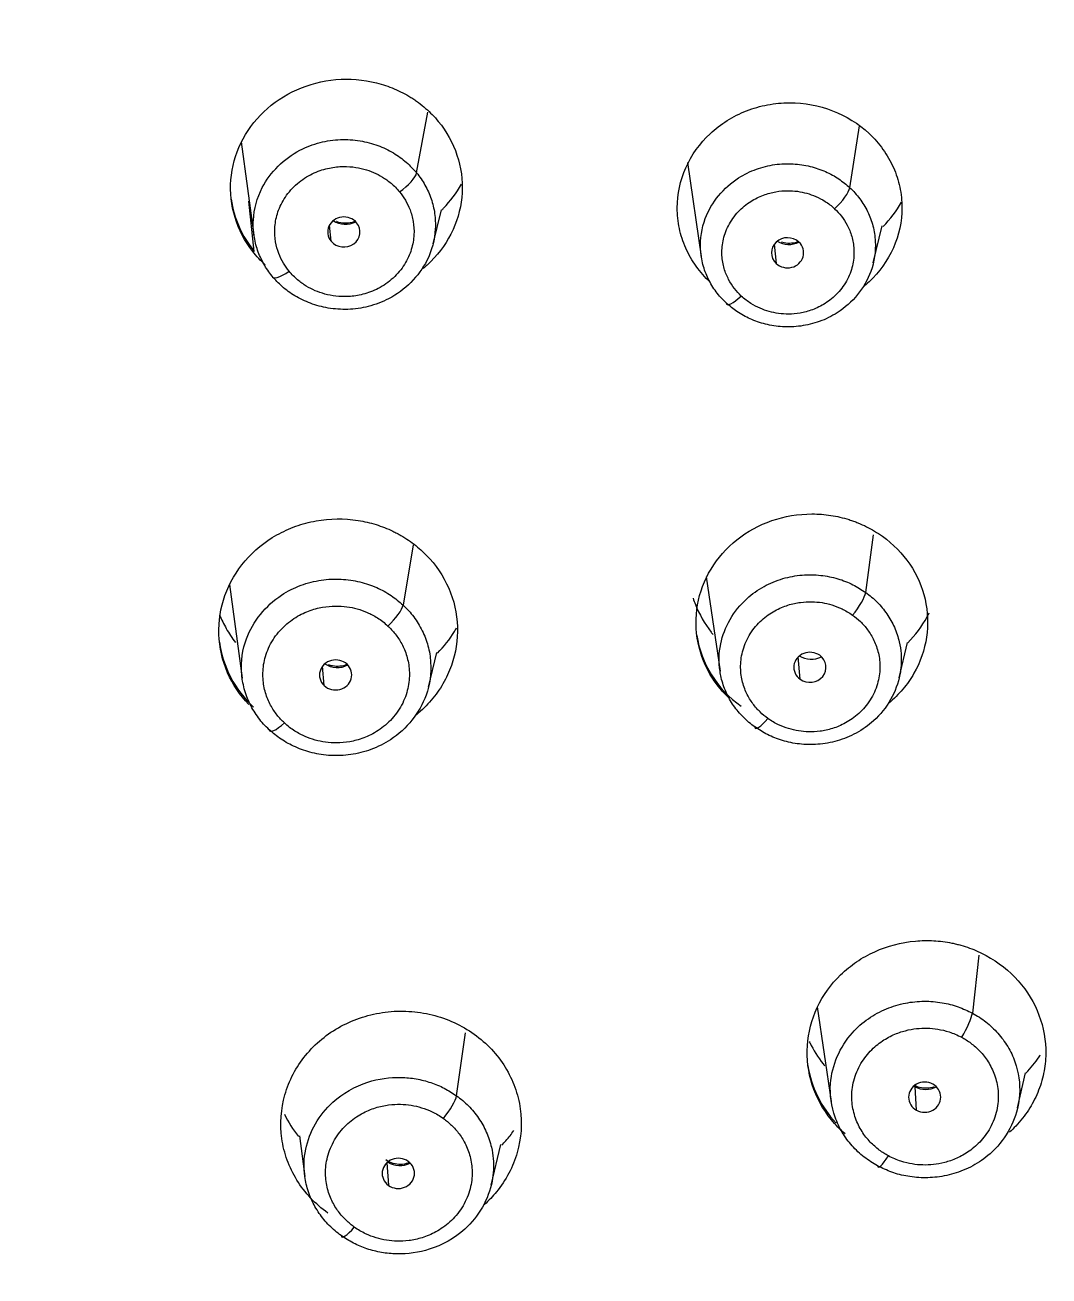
# Model space of a CAD drawing. Extents: x 1777 to 3131, y 3495 to 4487.
# Drawn here: x 2207.5 to 2221.8, y 4072.33 to 4089.8 of the extents above; entities that cross this region are included whole.
import ezdxf

# ---------------------------------------------------------------- set-up
doc = ezdxf.new("R2010")
doc.units = 0
doc.header["$LTSCALE"] = 30
doc.header["$MEASUREMENT"] = 0
doc.layers.add('\\M+5B3DF\\M+5B4E7\\M+5CFDF', color=3, linetype='CONTINUOUS', lineweight=9)

msp = doc.modelspace()

# ---------------------------------------------------------------- linework, layer by layer
at = {"layer": '\\M+5B3DF\\M+5B4E7\\M+5CFDF', "color": 0, "lineweight": -3}
for p, q in [((2212.971, 4087.736), (2213.127, 4088.585)), ((2219.02, 4087.529), (2219.155, 4088.395)), ((2210.523, 4088.17), (2210.7, 4086.868)), ((2216.753, 4087.879), (2216.947, 4086.57)), ((2210.704, 4086.637), (2210.629, 4087.341)), ((2213.201, 4086.746), (2213.318, 4087.219)), ((2211.776, 4086.783), (2211.753, 4087.004)), ((2219.349, 4086.478), (2219.472, 4086.998)), ((2217.964, 4086.738), (2217.992, 4086.471)), ((2219.242, 4081.877), (2219.352, 4082.683)), ((2212.921, 4082.542), (2212.782, 4081.7)), ((2210.359, 4081.988), (2210.535, 4080.678)), ((2217.014, 4082.094), (2217.208, 4080.777)), ((2219.711, 4080.685), (2219.825, 4081.177)), ((2213.136, 4080.553), (2213.255, 4081.038)), ((2218.326, 4080.664), (2218.299, 4080.976)), ((2211.681, 4080.575), (2211.657, 4080.846)), ((2220.823, 4076.812), (2220.732, 4076.001)), ((2218.564, 4076.09), (2218.761, 4074.766)), ((2213.528, 4074.848), (2213.654, 4075.727)), ((2221.364, 4074.679), (2221.474, 4075.166)), ((2219.953, 4074.645), (2219.932, 4074.973)), ((2211.334, 4074.285), (2211.41, 4073.719)), ((2214.013, 4073.6), (2214.149, 4074.165)), ((2212.556, 4073.912), (2212.579, 4073.596))]:
    msp.add_line(p, q, dxfattribs=at)
for centre, major_axis, ratio, start_param, end_param in [((2212.734, 4087.576), (0.232, 0.19), 0.282928, 4.484064, 5.959866), ((2211.989, 4087.544), (1.617, -0.087), 0.928486, 3.317289, 3.846217), ((2218.809, 4087.342), (0.205, 0.219), 0.25217, 4.448754, 5.927744), ((2211.955, 4086.911), (0.225, 0.001), 0.934171, 0.652235, 3.793828), ((2211.955, 4086.911), (0.225, 0.001), 0.934171, 3.793828, 6.93542), ((2211.975, 4087.294), (-0.297, 0.016), 0.928486, 1.012746, 2.136306), ((2218.151, 4086.62), (0.225, 0), 0.934248, 0.783609, 3.925201), ((2218.151, 4086.62), (0.225, 0), 0.934248, 3.925201, 7.066794), ((2218.168, 4087.014), (-0.299, 0.013), 0.928477, 1.038724, 2.108683), ((2211.19, 4086.47), (-0.232, -0.19), 0.282928, 6.099493, 7.625657), ((2217.505, 4086.123), (-0.205, -0.219), 0.25217, 6.06737, 7.590346), ((2219.06, 4081.666), (0.175, 0.244), 0.217098, 4.418329, 5.894131), ((2212.571, 4081.514), (0.205, 0.219), 0.25217, 4.448754, 5.921391), ((2218.489, 4081.471), (1.618, -0.066), 0.926829, 3.315062, 4.095891), ((2211.874, 4081.359), (1.667, -0.089), 0.926726, 3.314919, 3.97665), ((2218.463, 4080.831), (0.225, 0.001), 0.934325, 0.914029, 4.055622), ((2211.84, 4080.724), (0.225, 0.001), 0.934247, 0.782425, 3.924018), ((2218.478, 4081.219), (-0.297, 0.012), 0.926829, 1.024199, 2.123169), ((2218.463, 4080.831), (0.225, 0.001), 0.934325, 4.055622, 7.197214), ((2211.84, 4080.724), (0.225, 0.001), 0.934247, 3.924018, 7.065611), ((2211.86, 4081.102), (-0.296, 0.016), 0.926726, 1.00171, 2.147411), ((2211.124, 4080.162), (-0.205, -0.219), 0.25217, 6.061018, 7.590346), ((2217.876, 4080.224), (-0.175, -0.244), 0.217098, 6.033757, 7.559921), ((2220.583, 4075.77), (0.142, 0.264), 0.178311, 4.393118, 5.865756), ((2220.09, 4075.469), (1.668, -0.062), 0.92512, 3.312795, 3.889125), ((2220.066, 4074.827), (0.225, 0.001), 0.934436, 1.044615, 4.186208), ((2220.08, 4075.209), (-0.296, 0.011), 0.92512, 1.011911, 1.081911), ((2219.782, 4074.726), (-0.142, -0.264), 0.178311, 2.863789, 3.14082), ((2220.08, 4075.209), (-0.296, 0.011), 0.92512, 1.081911, 2.134933), ((2220.066, 4074.827), (0.225, 0.001), 0.934436, 4.186208, 7.327801), ((2213.346, 4074.637), (-0.175, -0.244), 0.217098, 1.276736, 2.745843), ((2212.716, 4073.763), (0.226, 0.001), 0.93437, 0.912659, 4.054252), ((2212.735, 4074.146), (-0.296, 0.015), 0.924757, 1.014326, 2.13455), ((2212.716, 4073.763), (0.226, 0.001), 0.93437, 4.054252, 7.195845), ((2219.559, 4074.114), (-0.142, -0.264), 0.178311, 6.005382, 7.534711), ((2212.1, 4073.12), (0.175, 0.244), 0.217098, 2.885469, 4.418329)]:
    msp.add_ellipse(centre, major_axis=major_axis, ratio=ratio, start_param=start_param, end_param=end_param, dxfattribs=at)
for points, knots in [([(2224.769, 4003.327), (2224.719, 4007.271), (2224.647, 4011.214), (2224.499, 4017.123), (2224.444, 4019.092), (2224.321, 4023.027), (2224.256, 4024.993), (2224.065, 4028.918), (2223.932, 4030.879), (2223.425, 4034.765), (2223.055, 4036.692), (2222.249, 4039.51), (2221.939, 4040.436), (2221.231, 4042.251), (2220.831, 4043.138), (2219.911, 4044.846), (2219.389, 4045.665), (2218.243, 4047.226), (2217.619, 4047.97), (2216.299, 4049.381), (2215.6, 4050.047), (2214.134, 4051.298), (2213.366, 4051.884), (2211.774, 4052.98), (2210.949, 4053.489), (2209.256, 4054.442), (2208.389, 4054.887), (2205.766, 4056.176), (2203.982, 4056.976), (2201.366, 4058.269), (2200.504, 4058.716), (2198.808, 4059.653), (2197.972, 4060.144), (2196.346, 4061.184), (2195.555, 4061.733), (2194.042, 4062.905), (2193.32, 4063.53), (2191.272, 4065.511), (2190.061, 4066.969), (2188.49, 4069.298), (2188.006, 4070.099), (2187.099, 4071.729), (2186.677, 4072.56), (2185.498, 4075.087), (2184.825, 4076.818), (2183.66, 4080.332), (2183.172, 4082.116), (2182.351, 4085.717), (2182.018, 4087.532), (2181.476, 4091.18), (2181.264, 4093.013), (2180.928, 4096.684), (2180.805, 4098.523), (2180.54, 4104.046), (2180.497, 4107.734), (2180.652, 4113.26), (2180.736, 4115.102), (2180.976, 4118.78), (2181.133, 4120.617), (2181.54, 4124.282), (2181.789, 4126.11), (2182.414, 4129.745), (2182.793, 4131.553), (2183.732, 4135.125), (2184.29, 4136.891), (2185.643, 4140.341), (2186.432, 4142.028), (2188.284, 4145.262), (2189.345, 4146.812), (2191.743, 4149.712), (2193.077, 4151.066), (2195.256, 4152.91), (2196.013, 4153.493), (2197.583, 4154.588), (2198.397, 4155.1), (2200.91, 4156.527), (2202.679, 4157.335), (2204.496, 4158.034)], [0, 0, 0, 0, 0.0625, 0.0625, 0.09375, 0.09375, 0.125, 0.125, 0.15625, 0.15625, 0.1875, 0.1875, 0.203125, 0.203125, 0.21875, 0.21875, 0.234375, 0.234375, 0.25, 0.25, 0.265625, 0.265625, 0.28125, 0.28125, 0.296875, 0.296875, 0.3125, 0.3125, 0.34375, 0.34375, 0.359375, 0.359375, 0.375, 0.375, 0.390625, 0.390625, 0.40625, 0.40625, 0.4375, 0.4375, 0.453125, 0.453125, 0.46875, 0.46875, 0.5, 0.5, 0.53125, 0.53125, 0.5625, 0.5625, 0.59375, 0.59375, 0.625, 0.625, 0.6875, 0.6875, 0.71875, 0.71875, 0.75, 0.75, 0.78125, 0.78125, 0.8125, 0.8125, 0.84375, 0.84375, 0.875, 0.875, 0.90625, 0.90625, 0.9375, 0.9375, 0.953125, 0.953125, 0.96875, 0.96875, 1, 1, 1, 1]), ([(2204.955, 4156.425), (2204.79, 4156.36), (2204.446, 4156.225), (2203.912, 4156.007), (2203.339, 4155.764), (2202.57, 4155.424), (2201.698, 4155.011), (2200.43, 4154.358), (2198.96, 4153.51), (2196.968, 4152.174), (2194.932, 4150.519), (2192.999, 4148.6), (2190.974, 4146.226), (2189.056, 4143.42), (2187.439, 4140.273), (2186.505, 4137.999), (2185.91, 4136.343), (2185.393, 4134.775), (2184.823, 4132.76), (2184.287, 4130.495), (2183.847, 4128.263), (2183.235, 4124.545), (2182.703, 4119.758), (2182.333, 4114.003), (2182.173, 4108.105), (2182.255, 4102.707), (2182.512, 4097.765), (2182.825, 4093.949), (2183.279, 4090.119), (2183.901, 4086.309), (2184.652, 4082.938), (2185.448, 4080.081), (2186.211, 4077.79), (2187.013, 4075.713), (2188.043, 4073.364), (2189.422, 4070.721), (2191.225, 4068.028), (2193.116, 4065.826), (2194.878, 4064.176), (2196.449, 4062.949), (2197.628, 4062.142), (2198.71, 4061.454), (2200.052, 4060.654), (2202.173, 4059.509), (2205.109, 4058.092), (2208.063, 4056.732), (2210.633, 4055.411), (2212.249, 4054.473), (2213.431, 4053.706), (2214.261, 4053.126), (2215.043, 4052.539), (2215.909, 4051.846), (2216.998, 4050.903), (2218.03, 4049.974), (2218.876, 4049.178), (2219.557, 4048.512), (2220.632, 4047.377), (2222.063, 4045.433), (2223.239, 4043.129), (2223.978, 4041.193), (2224.454, 4039.732), (2224.779, 4038.576), (2225.09, 4037.321), (2225.317, 4036.293), (2225.498, 4035.366), (2225.584, 4034.876), (2225.615, 4034.696)], [0, 0, 0, 0, 0.003459, 0.007214, 0.011266, 0.015614, 0.023656, 0.030154, 0.043592, 0.057032, 0.077492, 0.095619, 0.111413, 0.140155, 0.164137, 0.183352, 0.190386, 0.20018, 0.217211, 0.233353, 0.24805, 0.264051, 0.310977, 0.347323, 0.383099, 0.432782, 0.458757, 0.485271, 0.511786, 0.538305, 0.564826, 0.582853, 0.599256, 0.614348, 0.6284, 0.651649, 0.674923, 0.693736, 0.709704, 0.72282, 0.733082, 0.737787, 0.748001, 0.763716, 0.784923, 0.811591, 0.827175, 0.841454, 0.848243, 0.854858, 0.861359, 0.867478, 0.876665, 0.889695, 0.894614, 0.899294, 0.908268, 0.925038, 0.946214, 0.958393, 0.965287, 0.976041, 0.981687, 0.990362, 0.996466, 1, 1, 1, 1]), ([(2225.902, 4034.76), (2225.624, 4036.354), (2225.273, 4037.934), (2224.591, 4040.262), (2224.338, 4041.03), (2223.767, 4042.543), (2223.448, 4043.288), (2222.727, 4044.736), (2222.326, 4045.439), (2221.433, 4046.786), (2220.94, 4047.428), (2219.866, 4048.636), (2219.291, 4049.203), (2218.118, 4050.303), (2217.522, 4050.838), (2216.324, 4051.891), (2215.717, 4052.408), (2214.451, 4053.38), (2213.796, 4053.839), (2211.783, 4055.14), (2210.377, 4055.907), (2207.51, 4057.335), (2206.052, 4057.999), (2203.162, 4059.37), (2201.731, 4060.08), (2199.65, 4061.246), (2198.966, 4061.651), (2197.63, 4062.501), (2196.977, 4062.947), (2195.718, 4063.893), (2195.112, 4064.392), (2193.955, 4065.444), (2193.405, 4065.996), (2191.842, 4067.724), (2190.92, 4068.967), (2189.284, 4071.568), (2188.572, 4072.925), (2187.302, 4075.699), (2186.742, 4077.117), (2185.753, 4079.99), (2185.325, 4081.447), (2184.215, 4085.854), (2183.706, 4088.842), (2182.969, 4094.846), (2182.74, 4097.863), (2182.47, 4103.903), (2182.428, 4106.927), (2182.53, 4112.972), (2182.673, 4115.993), (2183.046, 4120.514), (2183.197, 4122.019), (2183.565, 4125.022), (2183.781, 4126.52), (2184.57, 4130.993), (2185.284, 4133.949), (2186.813, 4138.246), (2187.398, 4139.655), (2188.748, 4142.394), (2189.518, 4143.723), (2191.259, 4146.258), (2192.227, 4147.467), (2194.349, 4149.731), (2195.503, 4150.788), (2197.985, 4152.702), (2199.314, 4153.557), (2202.098, 4155.064), (2203.553, 4155.716), (2205.042, 4156.29)], [0, 0, 0, 0, 0.03125, 0.03125, 0.046875, 0.046875, 0.0625, 0.0625, 0.078125, 0.078125, 0.09375, 0.09375, 0.109375, 0.109375, 0.125, 0.125, 0.140625, 0.140625, 0.15625, 0.15625, 0.1875, 0.1875, 0.21875, 0.21875, 0.25, 0.25, 0.265625, 0.265625, 0.28125, 0.28125, 0.296875, 0.296875, 0.3125, 0.3125, 0.34375, 0.34375, 0.375, 0.375, 0.40625, 0.40625, 0.4375, 0.4375, 0.5, 0.5, 0.5625, 0.5625, 0.625, 0.625, 0.6875, 0.6875, 0.71875, 0.71875, 0.75, 0.75, 0.8125, 0.8125, 0.84375, 0.84375, 0.875, 0.875, 0.90625, 0.90625, 0.9375, 0.9375, 0.96875, 0.96875, 1, 1, 1, 1]), ([(2226.12, 4034.761), (2226.084, 4034.971), (2226.011, 4035.392), (2225.888, 4036.024), (2225.755, 4036.654), (2225.613, 4037.276), (2225.467, 4037.882), (2225.317, 4038.469), (2225.164, 4039.04), (2225.007, 4039.595), (2224.846, 4040.131), (2224.682, 4040.638), (2224.523, 4041.105), (2224.37, 4041.527), (2224.227, 4041.908), (2224.092, 4042.255), (2223.964, 4042.574), (2223.84, 4042.87), (2223.718, 4043.152), (2223.596, 4043.424), (2223.471, 4043.692), (2223.342, 4043.958), (2223.21, 4044.222), (2223.075, 4044.483), (2222.938, 4044.741), (2222.797, 4044.999), (2222.652, 4045.255), (2222.505, 4045.51), (2222.353, 4045.763), (2222.197, 4046.013), (2222.036, 4046.259), (2221.866, 4046.504), (2221.683, 4046.756), (2221.483, 4047.021), (2221.263, 4047.305), (2221.018, 4047.61), (2220.747, 4047.936), (2220.448, 4048.281), (2220.125, 4048.636), (2219.785, 4048.989), (2219.438, 4049.333), (2219.091, 4049.664), (2218.743, 4049.989), (2218.392, 4050.31), (2218.038, 4050.631), (2217.684, 4050.952), (2217.331, 4051.269), (2216.984, 4051.576), (2216.647, 4051.871), (2216.32, 4052.149), (2216.004, 4052.412), (2215.694, 4052.663), (2215.388, 4052.904), (2215.081, 4053.139), (2214.77, 4053.371), (2214.456, 4053.599), (2214.138, 4053.823), (2213.819, 4054.043), (2213.498, 4054.26), (2213.17, 4054.475), (2212.826, 4054.694), (2212.456, 4054.923), (2212, 4055.196), (2211.434, 4055.521), (2210.737, 4055.905), (2209.946, 4056.322), (2209.08, 4056.764), (2208.166, 4057.216), (2207.228, 4057.666), (2206.282, 4058.111), (2205.335, 4058.553), (2204.406, 4058.992), (2203.521, 4059.418), (2202.696, 4059.826), (2201.919, 4060.223), (2201.16, 4060.626), (2200.396, 4061.044), (2199.627, 4061.485), (2198.85, 4061.957), (2198.057, 4062.462), (2197.248, 4063.001), (2196.437, 4063.587), (2195.637, 4064.218), (2194.848, 4064.888), (2194.083, 4065.602), (2193.342, 4066.361), (2192.612, 4067.17), (2191.884, 4068.054), (2191.162, 4069.028), (2190.452, 4070.077), (2189.78, 4071.173), (2189.156, 4072.298), (2188.564, 4073.447), (2188.01, 4074.633), (2187.479, 4075.861), (2186.968, 4077.143), (2186.479, 4078.483), (2185.945, 4080.101), (2185.38, 4082.06), (2184.819, 4084.3), (2184.353, 4086.548), (2183.976, 4088.716), (2183.665, 4090.823), (2183.419, 4092.871), (2183.219, 4094.84), (2183.055, 4096.747), (2182.928, 4098.619), (2182.826, 4100.46), (2182.75, 4102.264), (2182.701, 4104.026), (2182.671, 4105.757), (2182.662, 4107.469), (2182.671, 4109.176), (2182.701, 4110.891), (2182.749, 4112.613), (2182.822, 4114.33), (2182.913, 4116.04), (2183.024, 4117.747), (2183.161, 4119.452), (2183.317, 4121.141), (2183.495, 4122.791), (2183.693, 4124.391), (2183.91, 4125.947), (2184.151, 4127.466), (2184.419, 4128.95), (2184.714, 4130.401), (2185.034, 4131.818), (2185.384, 4133.198), (2185.768, 4134.546), (2186.18, 4135.86), (2186.612, 4137.104), (2187.046, 4138.233), (2187.458, 4139.228), (2187.849, 4140.112), (2188.235, 4140.926), (2188.632, 4141.7), (2189.009, 4142.39), (2189.257, 4142.822), (2189.364, 4143.005)], [0, 0, 0, 0, 0.004804, 0.00966, 0.014532, 0.019352, 0.024059, 0.028616, 0.033051, 0.037408, 0.041668, 0.04572, 0.049451, 0.05282, 0.055876, 0.058668, 0.061242, 0.063653, 0.065951, 0.068191, 0.070418, 0.072655, 0.074886, 0.077104, 0.079315, 0.081534, 0.083764, 0.086001, 0.088238, 0.090469, 0.092688, 0.094924, 0.097253, 0.09976, 0.102474, 0.105425, 0.108639, 0.112117, 0.115805, 0.119565, 0.123269, 0.12689, 0.13048, 0.134082, 0.13771, 0.141361, 0.144991, 0.148543, 0.151968, 0.155247, 0.158387, 0.161414, 0.164374, 0.167323, 0.170285, 0.173258, 0.176231, 0.179196, 0.182142, 0.185108, 0.188188, 0.191476, 0.195076, 0.200338, 0.206401, 0.213238, 0.220738, 0.228569, 0.236476, 0.244413, 0.252353, 0.260221, 0.267776, 0.274683, 0.281151, 0.287634, 0.294268, 0.300984, 0.307874, 0.315035, 0.322485, 0.330135, 0.337978, 0.345947, 0.354008, 0.362192, 0.370589, 0.379393, 0.388946, 0.399039, 0.409195, 0.419279, 0.429501, 0.439837, 0.45039, 0.46135, 0.472727, 0.484442, 0.502084, 0.521523, 0.539787, 0.55716, 0.57437, 0.590961, 0.606728, 0.621973, 0.636971, 0.651859, 0.666323, 0.680413, 0.694289, 0.707968, 0.721607, 0.735367, 0.749234, 0.763046, 0.776738, 0.790421, 0.804175, 0.817894, 0.831199, 0.844064, 0.856622, 0.868929, 0.880987, 0.892822, 0.904437, 0.915801, 0.926905, 0.93798, 0.948706, 0.95835, 0.966814, 0.974342, 0.98135, 0.98822, 0.994976, 1, 1, 1, 1]), ([(2226.26, 4034.75), (2226.223, 4034.965), (2226.15, 4035.391), (2226.028, 4036.023), (2225.899, 4036.645), (2225.761, 4037.255), (2225.618, 4037.856), (2225.469, 4038.445), (2225.316, 4039.024), (2225.157, 4039.593), (2224.99, 4040.15), (2224.816, 4040.695), (2224.633, 4041.228), (2224.442, 4041.749), (2224.247, 4042.259), (2224.046, 4042.756), (2223.837, 4043.24), (2223.621, 4043.711), (2223.397, 4044.169), (2223.166, 4044.613), (2222.935, 4045.036), (2222.657, 4045.525), (2222.339, 4046.046), (2221.961, 4046.599), (2221.599, 4047.078), (2221.188, 4047.595), (2220.768, 4048.094), (2220.315, 4048.596), (2219.796, 4049.132), (2219.157, 4049.743), (2218.4, 4050.43), (2217.642, 4051.11), (2217.04, 4051.643), (2216.409, 4052.184), (2215.561, 4052.881), (2214.105, 4053.961), (2212.556, 4054.958), (2211.137, 4055.758), (2210.104, 4056.308), (2209.069, 4056.836), (2208.034, 4057.345), (2207, 4057.839), (2205.972, 4058.321), (2204.953, 4058.8), (2203.947, 4059.282), (2202.955, 4059.77), (2201.981, 4060.268), (2201.026, 4060.778), (2200.091, 4061.302), (2199.181, 4061.846), (2198.295, 4062.408), (2197.431, 4062.983), (2196.599, 4063.582), (2195.805, 4064.21), (2195.043, 4064.857), (2194.319, 4065.528), (2193.636, 4066.221), (2192.986, 4066.931), (2192.371, 4067.654), (2191.795, 4068.393), (2191.254, 4069.143), (2190.742, 4069.9), (2190.261, 4070.663), (2189.81, 4071.432), (2189.386, 4072.202), (2188.983, 4072.973), (2188.604, 4073.743), (2188.248, 4074.513), (2187.911, 4075.28), (2187.591, 4076.043), (2187.288, 4076.803), (2187.002, 4077.558), (2186.733, 4078.309), (2186.479, 4079.054), (2186.073, 4080.316), (2185.564, 4082.097), (2184.995, 4084.399), (2184.529, 4086.685), (2184.144, 4088.949), (2183.826, 4091.189), (2183.574, 4093.4), (2183.365, 4095.581), (2183.202, 4097.73), (2183.078, 4099.847), (2182.984, 4101.931), (2182.927, 4103.98), (2182.896, 4105.996), (2182.891, 4107.977), (2182.914, 4109.924), (2182.958, 4111.836), (2183.03, 4113.712), (2183.124, 4115.553), (2183.238, 4117.358), (2183.377, 4119.127), (2183.536, 4120.86), (2183.718, 4122.556), (2183.923, 4124.215), (2184.15, 4125.837), (2184.403, 4127.42), (2184.687, 4128.964), (2184.998, 4130.468), (2185.336, 4131.931), (2185.707, 4133.352), (2186.11, 4134.728), (2186.541, 4136.062), (2187.005, 4137.349), (2187.499, 4138.588), (2188.016, 4139.783), (2188.562, 4140.927), (2189.089, 4141.919), (2189.436, 4142.528), (2189.582, 4142.777)], [0, 0, 0, 0, 0.004925, 0.009783, 0.014574, 0.019297, 0.023952, 0.028541, 0.033063, 0.03752, 0.041913, 0.04624, 0.050499, 0.054689, 0.058812, 0.062868, 0.06686, 0.070785, 0.074642, 0.078431, 0.082152, 0.085621, 0.091226, 0.096067, 0.100874, 0.104902, 0.111103, 0.115743, 0.120319, 0.128101, 0.135864, 0.143616, 0.151376, 0.154309, 0.162712, 0.17659, 0.19595, 0.204951, 0.213874, 0.222725, 0.231503, 0.240206, 0.248833, 0.257381, 0.265851, 0.274244, 0.282558, 0.290799, 0.298961, 0.307046, 0.315062, 0.322999, 0.330849, 0.338629, 0.346332, 0.353957, 0.361508, 0.368988, 0.376389, 0.383715, 0.39097, 0.398152, 0.405256, 0.412286, 0.419244, 0.426128, 0.432935, 0.439669, 0.44633, 0.452916, 0.459426, 0.465861, 0.472221, 0.478506, 0.484715, 0.503971, 0.522949, 0.541649, 0.560075, 0.578222, 0.596092, 0.613686, 0.631, 0.648038, 0.664796, 0.681277, 0.69748, 0.713404, 0.72905, 0.744417, 0.759504, 0.774315, 0.788846, 0.803099, 0.817073, 0.830767, 0.844184, 0.857321, 0.870177, 0.882754, 0.895053, 0.907072, 0.918809, 0.930269, 0.941449, 0.952348, 0.962971, 0.973314, 0.983372, 0.993153, 1, 1, 1, 1]), ([(2181.382, 4128.803), (2181.346, 4128.602), (2181.125, 4127.313), (2180.555, 4123.432), (2179.696, 4113.907), (2179.663, 4104.037), (2180.267, 4095.527), (2180.68, 4091.666), (2181.197, 4088.116), (2181.82, 4084.881), (2182.523, 4081.965), (2183.284, 4079.37), (2184.069, 4077.094), (2184.844, 4075.132), (2185.703, 4073.201), (2186.703, 4071.227), (2187.924, 4069.152), (2189.292, 4067.187), (2190.82, 4065.358), (2192.487, 4063.678), (2194.286, 4062.167), (2196.187, 4060.829), (2198.235, 4059.577), (2200.305, 4058.452), (2202.27, 4057.478), (2203.902, 4056.714), (2205.479, 4055.984), (2207.129, 4055.209), (2208.969, 4054.288), (2210.812, 4053.257), (2212.628, 4052.069), (2214.397, 4050.707), (2216.119, 4049.121), (2217.65, 4047.404), (2218.895, 4045.711), (2219.784, 4044.249), (2220.547, 4042.76), (2221.216, 4041.194), (2221.812, 4039.502), (2222.261, 4037.97), (2222.592, 4036.615), (2222.834, 4035.445), (2223.062, 4034.164), (2223.297, 4032.549), (2223.525, 4030.369), (2223.697, 4027.703), (2223.827, 4024.551), (2223.978, 4019.741), (2224.121, 4014.144), (2224.224, 4008.636), (2224.276, 4005.268), (2224.298, 4003.736), (2224.303, 4003.327)], [0, 0, 0, 0, 0.004399, 0.028149, 0.08446, 0.210548, 0.240578, 0.268471, 0.294238, 0.317873, 0.339365, 0.358714, 0.375905, 0.390942, 0.403826, 0.421009, 0.438012, 0.454857, 0.471503, 0.487946, 0.504179, 0.520153, 0.535825, 0.553449, 0.568384, 0.580629, 0.590215, 0.603849, 0.617866, 0.632269, 0.647095, 0.662367, 0.67808, 0.695053, 0.709337, 0.720941, 0.729896, 0.74338, 0.755521, 0.766306, 0.775735, 0.783805, 0.790513, 0.802081, 0.816849, 0.834849, 0.856111, 0.88061, 0.932059, 0.969104, 0.991752, 1, 1, 1, 1]), ([(2225.902, 4034.772), (2225.627, 4036.356), (2225.279, 4037.926), (2224.607, 4040.234), (2224.357, 4040.997), (2223.796, 4042.496), (2223.486, 4043.228), (2222.442, 4045.355), (2221.599, 4046.683), (2220.286, 4048.198), (2220.012, 4048.493), (2219.452, 4049.066), (2219.165, 4049.345), (2218.584, 4049.895), (2218.29, 4050.166), (2217.699, 4050.703), (2217.402, 4050.968), (2216.805, 4051.493), (2216.506, 4051.754), (2215.901, 4052.267), (2215.594, 4052.521), (2214.657, 4053.256), (2214.013, 4053.715), (2212.69, 4054.584), (2212.011, 4054.995), (2210.625, 4055.779), (2209.921, 4056.153), (2208.498, 4056.871), (2207.778, 4057.216), (2206.334, 4057.898), (2205.609, 4058.236), (2204.164, 4058.92), (2203.444, 4059.266), (2202.016, 4059.982), (2201.308, 4060.351), (2199.916, 4061.12), (2199.232, 4061.519), (2197.896, 4062.354), (2197.244, 4062.789), (2195.984, 4063.714), (2195.376, 4064.203), (2194.209, 4065.234), (2193.65, 4065.777), (2192.85, 4066.637), (2192.589, 4066.932), (2192.084, 4067.531), (2191.839, 4067.835), (2191.13, 4068.759), (2190.688, 4069.39), (2189.441, 4071.323), (2188.718, 4072.669), (2187.746, 4074.751), (2187.441, 4075.455), (2186.866, 4076.873), (2186.597, 4077.588), (2185.839, 4079.747), (2185.401, 4081.21), (2184.644, 4084.157), (2184.324, 4085.645), (2183.78, 4088.635), (2183.556, 4090.136), (2182.989, 4094.654), (2182.755, 4097.681), (2182.51, 4102.978), (2182.458, 4105.248), (2182.458, 4107.519)], [0, 0, 0, 0, 0.051287, 0.051287, 0.076931, 0.076931, 0.102575, 0.102575, 0.153862, 0.153862, 0.166684, 0.166684, 0.179506, 0.179506, 0.192327, 0.192327, 0.205149, 0.205149, 0.217971, 0.217971, 0.230793, 0.230793, 0.256437, 0.256437, 0.28208, 0.28208, 0.307724, 0.307724, 0.333368, 0.333368, 0.359011, 0.359011, 0.384655, 0.384655, 0.410298, 0.410298, 0.435942, 0.435942, 0.461586, 0.461586, 0.487229, 0.487229, 0.512873, 0.512873, 0.525695, 0.525695, 0.538517, 0.538517, 0.56416, 0.56416, 0.615448, 0.615448, 0.641091, 0.641091, 0.666735, 0.666735, 0.718022, 0.718022, 0.76931, 0.76931, 0.820597, 0.820597, 0.923172, 0.923172, 1, 1, 1, 1]), ([(2210.856, 4086.452), (2210.793, 4086.51), (2210.735, 4086.572), (2210.572, 4086.781), (2210.487, 4086.944), (2210.383, 4087.283), (2210.364, 4087.464), (2210.392, 4087.816), (2210.44, 4087.992), (2210.595, 4088.314), (2210.705, 4088.464), (2210.97, 4088.716), (2211.128, 4088.822), (2211.469, 4088.973), (2211.657, 4089.022), (2212.033, 4089.054), (2212.226, 4089.039), (2212.411, 4088.993)], [0, 0, 0, 0, 0.062134, 0.062134, 0.196115, 0.196115, 0.330096, 0.330096, 0.464076, 0.464076, 0.598057, 0.598057, 0.732038, 0.732038, 0.866019, 0.866019, 1, 1, 1, 1]), ([(2212.411, 4088.993), (2212.497, 4088.972), (2212.662, 4088.916), (2212.816, 4088.837), (2212.908, 4088.779), (2212.927, 4088.767), (2212.962, 4088.743), (2213.015, 4088.705), (2213.065, 4088.665), (2213.161, 4088.581), (2213.22, 4088.52), (2213.274, 4088.454)], [0, 0, 0, 0, 0.25, 0.5, 0.5, 0.5625, 0.5625, 0.625, 0.75, 0.75, 1, 1, 1, 1]), ([(2217.07, 4086.21), (2216.997, 4086.278), (2216.932, 4086.352), (2216.819, 4086.511), (2216.769, 4086.597), (2216.691, 4086.774), (2216.661, 4086.866), (2216.621, 4087.054), (2216.611, 4087.151), (2216.611, 4087.438), (2216.652, 4087.631), (2216.808, 4087.984), (2216.925, 4088.148), (2217.142, 4088.351), (2217.223, 4088.413), (2217.393, 4088.52), (2217.483, 4088.565), (2217.673, 4088.639), (2217.773, 4088.667), (2217.973, 4088.705), (2218.075, 4088.715), (2218.385, 4088.715), (2218.589, 4088.678), (2218.969, 4088.531), (2219.142, 4088.424), (2219.289, 4088.287)], [0, 0, 0, 0, 0.0625, 0.0625, 0.125, 0.125, 0.1875, 0.1875, 0.25, 0.25, 0.375, 0.375, 0.5, 0.5, 0.5625, 0.5625, 0.625, 0.625, 0.6875, 0.6875, 0.75, 0.75, 0.875, 0.875, 1, 1, 1, 1]), ([(2213.274, 4088.454), (2213.391, 4088.312), (2213.478, 4088.155), (2213.592, 4087.814), (2213.616, 4087.637), (2213.597, 4087.281), (2213.554, 4087.107), (2213.405, 4086.779), (2213.301, 4086.629), (2213.136, 4086.464), (2213.1, 4086.431), (2213.062, 4086.4)], [0, 0, 0, 0, 0.234329, 0.234329, 0.468658, 0.468658, 0.702988, 0.702988, 0.937317, 0.937317, 1, 1, 1, 1]), ([(2219.289, 4088.287), (2219.362, 4088.218), (2219.427, 4088.144), (2219.54, 4087.985), (2219.589, 4087.9), (2219.668, 4087.722), (2219.698, 4087.631), (2219.738, 4087.443), (2219.748, 4087.345), (2219.748, 4087.058), (2219.707, 4086.865), (2219.55, 4086.512), (2219.434, 4086.348), (2219.262, 4086.188), (2219.234, 4086.163), (2219.205, 4086.14)], [0, 0, 0, 0, 0.119435, 0.119435, 0.23887, 0.23887, 0.358305, 0.358305, 0.47774, 0.47774, 0.71661, 0.71661, 0.95548, 0.95548, 1, 1, 1, 1]), ([(2210.7, 4086.868), (2210.695, 4086.901), (2210.689, 4086.971), (2210.69, 4087.196), (2210.805, 4087.626), (2211.191, 4088.008), (2211.615, 4088.169), (2211.903, 4088.21), (2212.178, 4088.193), (2212.429, 4088.127), (2212.646, 4088.022), (2212.829, 4087.892), (2212.925, 4087.787), (2212.971, 4087.736)], [0, 0, 0, 0, 0.032492, 0.06775, 0.219483, 0.452283, 0.544295, 0.631732, 0.714585, 0.792845, 0.866505, 0.935559, 1, 1, 1, 1]), ([(2212.971, 4087.736), (2212.992, 4087.709), (2213.035, 4087.654), (2213.089, 4087.565), (2213.137, 4087.472), (2213.175, 4087.374), (2213.205, 4087.273), (2213.224, 4087.168), (2213.234, 4087.061), (2213.234, 4086.99), (2213.232, 4086.954), (2213.232, 4086.954)], [0, 0, 0, 0, 0.120751, 0.242716, 0.365895, 0.490285, 0.615886, 0.742697, 0.870717, 0.999945, 1, 1, 1, 1]), ([(2216.946, 4086.571), (2216.942, 4086.604), (2216.924, 4086.781), (2216.986, 4087.203), (2217.318, 4087.605), (2217.708, 4087.795), (2217.969, 4087.86), (2218.225, 4087.87), (2218.465, 4087.834), (2218.68, 4087.76), (2218.868, 4087.659), (2218.97, 4087.571), (2219.02, 4087.529)], [0, 0, 0, 0, 0.034753, 0.18906, 0.441765, 0.534717, 0.62328, 0.707445, 0.787206, 0.862555, 0.933488, 1, 1, 1, 1]), ([(2213.321, 4087.216), (2213.33, 4087.225), (2213.437, 4087.333), (2213.529, 4087.456), (2213.598, 4087.576)], [0, 0, 0, 0, 0.080935, 1, 1, 1, 1]), ([(2219.02, 4087.529), (2219.045, 4087.505), (2219.095, 4087.456), (2219.16, 4087.375), (2219.22, 4087.288), (2219.27, 4087.195), (2219.312, 4087.097), (2219.345, 4086.994), (2219.367, 4086.888), (2219.374, 4086.816), (2219.376, 4086.779), (2219.376, 4086.779)], [0, 0, 0, 0, 0.119707, 0.240928, 0.363662, 0.487907, 0.613663, 0.740929, 0.869702, 0.999983, 1, 1, 1, 1]), ([(2212.121, 4087.063), (2212.105, 4087.056), (2212.056, 4087.037), (2211.965, 4087.027), (2211.891, 4087.042), (2211.855, 4087.056), (2211.852, 4087.057)], [0, 0, 0, 0, 0.201548, 0.586741, 0.958817, 1, 1, 1, 1]), ([(2210.953, 4086.295), (2210.932, 4086.322), (2210.889, 4086.376), (2210.835, 4086.464), (2210.788, 4086.557), (2210.749, 4086.655), (2210.719, 4086.756), (2210.706, 4086.828), (2210.7, 4086.866), (2210.7, 4086.868)], [0, 0, 0, 0, 0.15987, 0.321679, 0.485428, 0.65112, 0.818757, 0.988341, 1, 1, 1, 1]), ([(2213.232, 4086.954), (2213.224, 4086.802), (2213.122, 4086.409), (2212.735, 4086.023), (2212.305, 4085.861), (2212.016, 4085.82), (2211.74, 4085.839), (2211.489, 4085.906), (2211.273, 4086.011), (2211.092, 4086.141), (2210.998, 4086.245), (2210.953, 4086.295)], [0, 0, 0, 0, 0.158015, 0.412637, 0.512222, 0.606576, 0.695703, 0.779606, 0.858289, 0.931753, 1, 1, 1, 1]), ([(2219.376, 4086.779), (2219.384, 4086.638), (2219.329, 4086.25), (2218.998, 4085.845), (2218.603, 4085.653), (2218.341, 4085.589), (2218.084, 4085.579), (2217.845, 4085.616), (2217.63, 4085.69), (2217.444, 4085.791), (2217.342, 4085.878), (2217.293, 4085.92)], [0, 0, 0, 0, 0.155563, 0.421621, 0.518467, 0.610569, 0.697929, 0.780551, 0.858435, 0.931584, 1, 1, 1, 1]), ([(2218.304, 4086.777), (2218.304, 4086.777), (2218.274, 4086.764), (2218.208, 4086.747), (2218.124, 4086.75), (2218.078, 4086.763), (2218.066, 4086.767)], [0, 0, 0, 0, 0.005055, 0.414331, 0.844622, 1, 1, 1, 1]), ([(2217.293, 4085.92), (2217.268, 4085.944), (2217.218, 4085.993), (2217.152, 4086.074), (2217.093, 4086.161), (2217.043, 4086.254), (2217.001, 4086.352), (2216.968, 4086.455), (2216.953, 4086.529), (2216.947, 4086.568), (2216.946, 4086.571)], [0, 0, 0, 0, 0.135714, 0.2731, 0.41216, 0.552896, 0.69531, 0.839402, 0.985176, 1, 1, 1, 1]), ([(2210.626, 4080.311), (2210.502, 4080.441), (2210.402, 4080.593), (2210.258, 4080.924), (2210.216, 4081.108), (2210.204, 4081.474), (2210.233, 4081.661), (2210.357, 4082.009), (2210.453, 4082.174), (2210.698, 4082.46), (2210.85, 4082.584), (2211.102, 4082.726), (2211.192, 4082.767), (2211.375, 4082.833), (2211.47, 4082.858), (2211.759, 4082.91), (2211.959, 4082.912), (2212.155, 4082.882)], [0, 0, 0, 0, 0.136722, 0.136722, 0.280601, 0.280601, 0.424481, 0.424481, 0.568361, 0.568361, 0.712241, 0.712241, 0.78418, 0.78418, 0.85612, 0.85612, 1, 1, 1, 1]), ([(2212.155, 4082.882), (2212.24, 4082.868), (2212.323, 4082.849), (2212.485, 4082.799), (2212.563, 4082.768), (2212.659, 4082.722), (2212.678, 4082.712), (2212.716, 4082.692), (2212.771, 4082.662), (2212.824, 4082.628), (2212.928, 4082.557), (2212.993, 4082.505), (2213.054, 4082.448)], [0, 0, 0, 0, 0.25, 0.25, 0.5, 0.5, 0.5625, 0.5625, 0.625, 0.75, 0.75, 1, 1, 1, 1]), ([(2217.335, 4080.399), (2217.246, 4080.484), (2217.168, 4080.578), (2217.006, 4080.831), (2216.937, 4081.001), (2216.866, 4081.348), (2216.864, 4081.529), (2216.925, 4081.878), (2216.99, 4082.049), (2217.176, 4082.357), (2217.3, 4082.497), (2217.587, 4082.726), (2217.755, 4082.818), (2218.11, 4082.94), (2218.3, 4082.973), (2218.492, 4082.973)], [0, 0, 0, 0, 0.100349, 0.100349, 0.25029, 0.25029, 0.400232, 0.400232, 0.550174, 0.550174, 0.700116, 0.700116, 0.850058, 0.850058, 1, 1, 1, 1]), ([(2218.492, 4082.973), (2218.581, 4082.973), (2218.756, 4082.959), (2218.926, 4082.92), (2219.032, 4082.886), (2219.052, 4082.879), (2219.094, 4082.865), (2219.155, 4082.841), (2219.214, 4082.814), (2219.331, 4082.756), (2219.405, 4082.712), (2219.475, 4082.661)], [0, 0, 0, 0, 0.25, 0.5, 0.5, 0.5625, 0.5625, 0.625, 0.75, 0.75, 1, 1, 1, 1]), ([(2219.475, 4082.661), (2219.627, 4082.552), (2219.755, 4082.421), (2219.959, 4082.12), (2220.031, 4081.955), (2220.111, 4081.606), (2220.118, 4081.427), (2220.065, 4081.075), (2220.006, 4080.904), (2219.871, 4080.669), (2219.82, 4080.595), (2219.703, 4080.456), (2219.637, 4080.39), (2219.565, 4080.33), (2219.564, 4080.329), (2219.563, 4080.328)], [0, 0, 0, 0, 0.19971, 0.19971, 0.399421, 0.399421, 0.599131, 0.599131, 0.798842, 0.798842, 0.898697, 0.898697, 0.998552, 0.998552, 1, 1, 1, 1]), ([(2213.054, 4082.448), (2213.195, 4082.317), (2213.307, 4082.166), (2213.473, 4081.83), (2213.522, 4081.651), (2213.552, 4081.282), (2213.532, 4081.097), (2213.451, 4080.831), (2213.416, 4080.746), (2213.33, 4080.581), (2213.279, 4080.5), (2213.163, 4080.352), (2213.098, 4080.283), (2213.008, 4080.202), (2212.988, 4080.185), (2212.968, 4080.169)], [0, 0, 0, 0, 0.215726, 0.215726, 0.431453, 0.431453, 0.647179, 0.647179, 0.755043, 0.755043, 0.862906, 0.862906, 0.970769, 0.970769, 1, 1, 1, 1]), ([(2217.208, 4080.775), (2217.189, 4080.901), (2217.197, 4081.275), (2217.449, 4081.71), (2217.813, 4081.967), (2218.079, 4082.077), (2218.35, 4082.127), (2218.61, 4082.123), (2218.85, 4082.075), (2219.063, 4081.993), (2219.184, 4081.915), (2219.242, 4081.877)], [0, 0, 0, 0, 0.136457, 0.39402, 0.49582, 0.592558, 0.684224, 0.770809, 0.852305, 0.928704, 1, 1, 1, 1]), ([(2210.535, 4080.68), (2210.531, 4080.706), (2210.513, 4080.89), (2210.575, 4081.337), (2210.929, 4081.774), (2211.348, 4081.984), (2211.634, 4082.057), (2211.914, 4082.07), (2212.177, 4082.031), (2212.412, 4081.951), (2212.616, 4081.841), (2212.728, 4081.746), (2212.782, 4081.7)], [0, 0, 0, 0, 0.025806, 0.18239, 0.433505, 0.528145, 0.618229, 0.703747, 0.784691, 0.861052, 0.932823, 1, 1, 1, 1]), ([(2216.832, 4081.796), (2216.842, 4081.766), (2216.903, 4081.599), (2217, 4081.428), (2217.102, 4081.299), (2217.112, 4081.287)], [0, 0, 0, 0, 0.160038, 0.921897, 1, 1, 1, 1]), ([(2219.242, 4081.877), (2219.27, 4081.856), (2219.327, 4081.813), (2219.404, 4081.741), (2219.475, 4081.662), (2219.54, 4081.577), (2219.596, 4081.486), (2219.645, 4081.39), (2219.684, 4081.289), (2219.733, 4081.114), (2219.745, 4080.967), (2219.737, 4080.857)], [0, 0, 0, 0, 0.086734, 0.174341, 0.262819, 0.352167, 0.442385, 0.533473, 0.625428, 0.718251, 1, 1, 1, 1]), ([(2212.782, 4081.7), (2212.809, 4081.674), (2212.862, 4081.622), (2212.933, 4081.535), (2212.996, 4081.442), (2213.051, 4081.342), (2213.096, 4081.238), (2213.131, 4081.129), (2213.156, 4081.016), (2213.164, 4080.939), (2213.167, 4080.901), (2213.167, 4080.9)], [0, 0, 0, 0, 0.120228, 0.241821, 0.364776, 0.489092, 0.614769, 0.741805, 0.870199, 0.999949, 1, 1, 1, 1]), ([(2210.219, 4081.562), (2210.246, 4081.497), (2210.311, 4081.364), (2210.394, 4081.24), (2210.441, 4081.178)], [0, 0, 0, 0, 0.483162, 1, 1, 1, 1]), ([(2219.83, 4081.172), (2219.936, 4081.281), (2220.04, 4081.421), (2220.12, 4081.572), (2220.129, 4081.59)], [0, 0, 0, 0, 0.878333, 1, 1, 1, 1]), ([(2213.264, 4081.03), (2213.354, 4081.121), (2213.445, 4081.239), (2213.52, 4081.365), (2213.53, 4081.383)], [0, 0, 0, 0, 0.859624, 1, 1, 1, 1]), ([(2213.167, 4080.9), (2213.177, 4080.746), (2213.12, 4080.327), (2212.768, 4079.886), (2212.343, 4079.675), (2212.057, 4079.602), (2211.776, 4079.59), (2211.514, 4079.629), (2211.28, 4079.71), (2211.077, 4079.819), (2210.966, 4079.914), (2210.912, 4079.959)], [0, 0, 0, 0, 0.156721, 0.418419, 0.516162, 0.60901, 0.69697, 0.780045, 0.858239, 0.931557, 1, 1, 1, 1]), ([(2212.001, 4080.871), (2211.998, 4080.87), (2211.968, 4080.857), (2211.9, 4080.839), (2211.811, 4080.843), (2211.76, 4080.858), (2211.742, 4080.865)], [0, 0, 0, 0, 0.027804, 0.398115, 0.787426, 1, 1, 1, 1]), ([(2217.694, 4079.997), (2217.666, 4080.018), (2217.61, 4080.06), (2217.533, 4080.132), (2217.461, 4080.211), (2217.397, 4080.295), (2217.34, 4080.386), (2217.292, 4080.483), (2217.252, 4080.584), (2217.225, 4080.682), (2217.212, 4080.746), (2217.208, 4080.775)], [0, 0, 0, 0, 0.108528, 0.218371, 0.329533, 0.442012, 0.555813, 0.670935, 0.78738, 0.905151, 1, 1, 1, 1]), ([(2219.737, 4080.857), (2219.734, 4080.815), (2219.697, 4080.528), (2219.49, 4080.165), (2219.12, 4079.905), (2218.852, 4079.795), (2218.58, 4079.747), (2218.32, 4079.751), (2218.082, 4079.801), (2217.871, 4079.882), (2217.751, 4079.96), (2217.694, 4079.997)], [0, 0, 0, 0, 0.049563, 0.336982, 0.449394, 0.555901, 0.656508, 0.751219, 0.840036, 0.922962, 1, 1, 1, 1]), ([(2210.912, 4079.959), (2210.885, 4079.985), (2210.832, 4080.037), (2210.762, 4080.124), (2210.699, 4080.217), (2210.644, 4080.316), (2210.598, 4080.42), (2210.563, 4080.529), (2210.544, 4080.617), (2210.536, 4080.667), (2210.535, 4080.68)], [0, 0, 0, 0, 0.131244, 0.264132, 0.398666, 0.534848, 0.672681, 0.812167, 0.953308, 1, 1, 1, 1]), ([(2218.954, 4074.313), (2218.884, 4074.374), (2218.82, 4074.441), (2218.644, 4074.658), (2218.553, 4074.826), (2218.439, 4075.176), (2218.416, 4075.363), (2218.44, 4075.729), (2218.487, 4075.912), (2218.644, 4076.248), (2218.756, 4076.404), (2218.961, 4076.603), (2219.036, 4076.664), (2219.196, 4076.772), (2219.28, 4076.819), (2219.545, 4076.939), (2219.738, 4076.99), (2219.936, 4077.007)], [0, 0, 0, 0, 0.074788, 0.074788, 0.22899, 0.22899, 0.383192, 0.383192, 0.537394, 0.537394, 0.691596, 0.691596, 0.768697, 0.768697, 0.845798, 0.845798, 1, 1, 1, 1]), ([(2219.936, 4077.007), (2220.022, 4077.015), (2220.107, 4077.016), (2220.277, 4077.007), (2220.362, 4076.996), (2220.467, 4076.975), (2220.488, 4076.97), (2220.53, 4076.96), (2220.592, 4076.944), (2220.653, 4076.925), (2220.772, 4076.881), (2220.85, 4076.847), (2220.924, 4076.806)], [0, 0, 0, 0, 0.25, 0.25, 0.5, 0.5, 0.5625, 0.5625, 0.625, 0.75, 0.75, 1, 1, 1, 1]), ([(2220.924, 4076.806), (2221.096, 4076.714), (2221.247, 4076.595), (2221.5, 4076.31), (2221.597, 4076.149), (2221.728, 4075.8), (2221.76, 4075.617), (2221.755, 4075.34), (2221.745, 4075.249), (2221.708, 4075.069), (2221.68, 4074.979), (2221.609, 4074.807), (2221.566, 4074.725), (2221.464, 4074.568), (2221.405, 4074.493), (2221.311, 4074.394), (2221.282, 4074.365), (2221.251, 4074.337)], [0, 0, 0, 0, 0.191635, 0.191635, 0.38327, 0.38327, 0.574905, 0.574905, 0.670723, 0.670723, 0.76654, 0.76654, 0.862358, 0.862358, 0.958176, 0.958176, 1, 1, 1, 1]), ([(2211.731, 4073.209), (2211.643, 4073.272), (2211.563, 4073.342), (2211.419, 4073.496), (2211.354, 4073.581), (2211.244, 4073.759), (2211.199, 4073.852), (2211.129, 4074.046), (2211.103, 4074.148), (2211.061, 4074.453), (2211.076, 4074.663), (2211.189, 4075.059), (2211.288, 4075.248), (2211.488, 4075.492), (2211.564, 4075.569), (2211.729, 4075.705), (2211.818, 4075.765), (2212.009, 4075.868), (2212.11, 4075.911), (2212.317, 4075.977), (2212.424, 4076.001), (2212.643, 4076.029), (2212.753, 4076.032), (2212.972, 4076.019), (2213.081, 4076.003), (2213.401, 4075.923), (2213.6, 4075.832), (2213.776, 4075.706)], [0, 0, 0, 0, 0.0625, 0.0625, 0.125, 0.125, 0.1875, 0.1875, 0.25, 0.25, 0.375, 0.375, 0.5, 0.5, 0.5625, 0.5625, 0.625, 0.625, 0.6875, 0.6875, 0.75, 0.75, 0.8125, 0.8125, 0.875, 0.875, 1, 1, 1, 1]), ([(2218.751, 4075.018), (2218.771, 4075.275), (2218.922, 4075.625), (2219.269, 4075.929), (2219.524, 4076.068), (2219.791, 4076.148), (2220.056, 4076.175), (2220.305, 4076.154), (2220.532, 4076.097), (2220.667, 4076.033), (2220.732, 4076.001)], [0, 0, 0, 0, 0.307118, 0.422873, 0.533055, 0.637652, 0.736654, 0.830052, 0.917836, 1, 1, 1, 1]), ([(2220.732, 4076.001), (2220.765, 4075.983), (2220.831, 4075.945), (2220.923, 4075.878), (2221.01, 4075.803), (2221.09, 4075.721), (2221.163, 4075.631), (2221.228, 4075.534), (2221.283, 4075.431), (2221.372, 4075.214), (2221.401, 4075.018), (2221.391, 4074.862), (2221.391, 4074.862)], [0, 0, 0, 0, 0.0792, 0.159299, 0.240296, 0.322189, 0.404979, 0.488664, 0.573243, 0.658716, 0.99997, 1, 1, 1, 1]), ([(2213.776, 4075.706), (2213.864, 4075.643), (2213.944, 4075.573), (2214.088, 4075.419), (2214.153, 4075.334), (2214.263, 4075.156), (2214.308, 4075.063), (2214.379, 4074.868), (2214.404, 4074.766), (2214.447, 4074.462), (2214.432, 4074.251), (2214.319, 4073.856), (2214.219, 4073.666), (2214.035, 4073.442), (2213.979, 4073.382), (2213.918, 4073.328)], [0, 0, 0, 0, 0.114119, 0.114119, 0.228239, 0.228239, 0.342358, 0.342358, 0.456478, 0.456478, 0.684717, 0.684717, 0.912955, 0.912955, 1, 1, 1, 1]), ([(2218.456, 4075.605), (2218.458, 4075.6), (2218.511, 4075.49), (2218.582, 4075.375), (2218.663, 4075.273), (2218.67, 4075.264)], [0, 0, 0, 0, 0.043722, 0.910606, 1, 1, 1, 1]), ([(2221.48, 4075.162), (2221.547, 4075.233), (2221.616, 4075.318), (2221.675, 4075.408), (2221.681, 4075.417)], [0, 0, 0, 0, 0.901249, 1, 1, 1, 1]), ([(2211.41, 4073.717), (2211.393, 4073.844), (2211.404, 4074.227), (2211.705, 4074.749), (2212.246, 4075.056), (2212.668, 4075.117), (2212.965, 4075.088), (2213.169, 4075.036), (2213.36, 4074.957), (2213.472, 4074.884), (2213.528, 4074.848)], [0, 0, 0, 0, 0.132171, 0.39216, 0.578017, 0.729189, 0.798684, 0.866986, 0.934092, 1, 1, 1, 1]), ([(2219.409, 4073.868), (2219.377, 4073.886), (2219.311, 4073.924), (2219.219, 4073.99), (2219.132, 4074.065), (2219.052, 4074.147), (2218.979, 4074.237), (2218.914, 4074.334), (2218.859, 4074.437), (2218.768, 4074.657), (2218.739, 4074.858), (2218.751, 4075.018), (2218.751, 4075.018)], [0, 0, 0, 0, 0.078152, 0.157283, 0.237395, 0.318488, 0.400564, 0.483624, 0.567669, 0.652702, 0.999961, 1, 1, 1, 1]), ([(2220.197, 4074.97), (2220.166, 4074.959), (2220.098, 4074.946), (2219.999, 4074.957), (2219.943, 4074.98), (2219.92, 4074.993)], [0, 0, 0, 0, 0.35226, 0.711091, 1, 1, 1, 1]), ([(2213.528, 4074.848), (2213.557, 4074.826), (2213.616, 4074.781), (2213.696, 4074.706), (2213.77, 4074.624), (2213.837, 4074.535), (2213.896, 4074.441), (2213.946, 4074.34), (2213.987, 4074.236), (2214.036, 4074.061), (2214.049, 4073.916), (2214.044, 4073.81)], [0, 0, 0, 0, 0.088434, 0.177779, 0.268035, 0.359201, 0.451275, 0.544258, 0.638147, 0.732942, 1, 1, 1, 1]), ([(2221.391, 4074.862), (2221.373, 4074.601), (2221.222, 4074.246), (2220.871, 4073.939), (2220.614, 4073.799), (2220.346, 4073.72), (2220.082, 4073.694), (2219.834, 4073.715), (2219.608, 4073.772), (2219.474, 4073.836), (2219.409, 4073.868)], [0, 0, 0, 0, 0.310323, 0.426232, 0.536338, 0.640646, 0.739162, 0.831891, 0.918835, 1, 1, 1, 1]), ([(2214.16, 4074.156), (2214.18, 4074.177), (2214.24, 4074.242), (2214.295, 4074.312), (2214.329, 4074.361)], [0, 0, 0, 0, 0.323857, 1, 1, 1, 1]), ([(2212.867, 4073.912), (2212.854, 4073.907), (2212.808, 4073.891), (2212.722, 4073.882), (2212.621, 4073.903), (2212.567, 4073.933), (2212.543, 4073.95)], [0, 0, 0, 0, 0.1277, 0.434212, 0.730718, 1, 1, 1, 1]), ([(2214.044, 4073.81), (2214.041, 4073.758), (2214.004, 4073.451), (2213.742, 4072.992), (2213.197, 4072.684), (2212.776, 4072.624), (2212.481, 4072.653), (2212.277, 4072.705), (2212.086, 4072.784), (2211.973, 4072.857), (2211.917, 4072.893)], [0, 0, 0, 0, 0.058475, 0.343779, 0.546338, 0.707144, 0.782245, 0.856084, 0.928668, 1, 1, 1, 1]), ([(2211.917, 4072.893), (2211.888, 4072.915), (2211.83, 4072.959), (2211.75, 4073.034), (2211.676, 4073.116), (2211.609, 4073.204), (2211.55, 4073.299), (2211.499, 4073.399), (2211.458, 4073.504), (2211.428, 4073.611), (2211.415, 4073.683), (2211.41, 4073.717)], [0, 0, 0, 0, 0.107071, 0.215416, 0.325037, 0.435937, 0.548117, 0.661579, 0.776325, 0.892357, 1, 1, 1, 1])]:
    msp.add_open_spline(points, degree=3, knots=knots, dxfattribs=at)
for points in [[(2211.19, 4086.363), (2211.162, 4086.398), (2211.108, 4086.473), (2211.042, 4086.607), (2210.996, 4086.771), (2210.983, 4086.958), (2211.017, 4087.164), (2211.11, 4087.375), (2211.273, 4087.574), (2211.487, 4087.72), (2211.704, 4087.8), (2211.903, 4087.829), (2212.084, 4087.822), (2212.237, 4087.791), (2212.371, 4087.744), (2212.494, 4087.681), (2212.615, 4087.596), (2212.696, 4087.516), (2212.734, 4087.469)], [(2212.734, 4087.469), (2212.762, 4087.435), (2212.816, 4087.359), (2212.882, 4087.225), (2212.929, 4087.061), (2212.941, 4086.874), (2212.907, 4086.667), (2212.814, 4086.456), (2212.65, 4086.257), (2212.436, 4086.111), (2212.219, 4086.032), (2212.02, 4086.003), (2211.84, 4086.01), (2211.687, 4086.041), (2211.554, 4086.088), (2211.43, 4086.151), (2211.31, 4086.236), (2211.229, 4086.316), (2211.19, 4086.363)], [(2217.505, 4086.016), (2217.471, 4086.048), (2217.406, 4086.118), (2217.326, 4086.241), (2217.261, 4086.396), (2217.228, 4086.578), (2217.24, 4086.783), (2217.314, 4087), (2217.457, 4087.203), (2217.636, 4087.346), (2217.815, 4087.432), (2217.99, 4087.478), (2218.15, 4087.491), (2218.29, 4087.481), (2218.42, 4087.454), (2218.546, 4087.41), (2218.675, 4087.343), (2218.765, 4087.276), (2218.809, 4087.235)], [(2218.809, 4087.235), (2218.843, 4087.203), (2218.907, 4087.133), (2218.988, 4087.01), (2219.053, 4086.854), (2219.085, 4086.672), (2219.073, 4086.467), (2218.999, 4086.249), (2218.856, 4086.047), (2218.677, 4085.904), (2218.498, 4085.818), (2218.323, 4085.773), (2218.164, 4085.76), (2218.024, 4085.77), (2217.894, 4085.796), (2217.768, 4085.841), (2217.639, 4085.907), (2217.549, 4085.975), (2217.505, 4086.016)], [(2219.486, 4086.986), (2219.586, 4087.089), (2219.672, 4087.203), (2219.741, 4087.326)], [(2211.124, 4080.055), (2211.089, 4080.087), (2211.021, 4080.159), (2210.929, 4080.297), (2210.856, 4080.468), (2210.818, 4080.669), (2210.829, 4080.895), (2210.905, 4081.13), (2211.057, 4081.356), (2211.258, 4081.523), (2211.463, 4081.624), (2211.66, 4081.676), (2211.841, 4081.691), (2211.998, 4081.679), (2212.142, 4081.65), (2212.281, 4081.601), (2212.422, 4081.527), (2212.522, 4081.452), (2212.571, 4081.407)], [(2217.876, 4080.117), (2217.839, 4080.143), (2217.766, 4080.204), (2217.665, 4080.317), (2217.575, 4080.464), (2217.511, 4080.641), (2217.487, 4080.849), (2217.518, 4081.075), (2217.62, 4081.306), (2217.787, 4081.5), (2217.974, 4081.629), (2218.158, 4081.705), (2218.335, 4081.743), (2218.492, 4081.75), (2218.633, 4081.737), (2218.77, 4081.705), (2218.91, 4081.652), (2219.01, 4081.595), (2219.06, 4081.559)], [(2219.06, 4081.559), (2219.097, 4081.532), (2219.17, 4081.472), (2219.271, 4081.359), (2219.362, 4081.212), (2219.426, 4081.034), (2219.45, 4080.825), (2219.418, 4080.6), (2219.315, 4080.368), (2219.149, 4080.175), (2218.961, 4080.046), (2218.777, 4079.97), (2218.601, 4079.933), (2218.445, 4079.926), (2218.303, 4079.939), (2218.166, 4079.971), (2218.027, 4080.023), (2217.926, 4080.081), (2217.876, 4080.117)], [(2212.571, 4081.407), (2212.606, 4081.374), (2212.673, 4081.302), (2212.766, 4081.164), (2212.839, 4080.993), (2212.877, 4080.791), (2212.865, 4080.565), (2212.789, 4080.33), (2212.637, 4080.104), (2212.436, 4079.938), (2212.23, 4079.837), (2212.034, 4079.785), (2211.853, 4079.771), (2211.697, 4079.782), (2211.553, 4079.812), (2211.415, 4079.861), (2211.273, 4079.934), (2211.173, 4080.009), (2211.124, 4080.055)], [(2219.559, 4074.007), (2219.517, 4074.03), (2219.431, 4074.084), (2219.304, 4074.195), (2219.187, 4074.342), (2219.094, 4074.527), (2219.042, 4074.748), (2219.05, 4074.993), (2219.134, 4075.248), (2219.282, 4075.458), (2219.453, 4075.605), (2219.628, 4075.703), (2219.799, 4075.761), (2219.954, 4075.788), (2220.101, 4075.794), (2220.248, 4075.78), (2220.405, 4075.744), (2220.523, 4075.695), (2220.583, 4075.663)], [(2220.583, 4075.663), (2220.625, 4075.64), (2220.711, 4075.587), (2220.838, 4075.476), (2220.956, 4075.328), (2221.049, 4075.143), (2221.1, 4074.921), (2221.092, 4074.676), (2221.007, 4074.421), (2220.859, 4074.212), (2220.689, 4074.065), (2220.513, 4073.967), (2220.343, 4073.91), (2220.188, 4073.882), (2220.042, 4073.877), (2219.894, 4073.89), (2219.737, 4073.927), (2219.619, 4073.975), (2219.559, 4074.007)], [(2212.1, 4073.013), (2212.06, 4073.041), (2211.984, 4073.105), (2211.878, 4073.223), (2211.783, 4073.378), (2211.715, 4073.565), (2211.69, 4073.784), (2211.723, 4074.022), (2211.832, 4074.265), (2212.007, 4074.469), (2212.204, 4074.605), (2212.398, 4074.685), (2212.584, 4074.724), (2212.748, 4074.731), (2212.896, 4074.717), (2213.04, 4074.684), (2213.187, 4074.629), (2213.293, 4074.568), (2213.346, 4074.53)], [(2211.125, 4074.59), (2211.179, 4074.479), (2211.245, 4074.374), (2211.322, 4074.276)], [(2213.346, 4074.53), (2213.385, 4074.502), (2213.462, 4074.438), (2213.568, 4074.32), (2213.663, 4074.165), (2213.731, 4073.977), (2213.756, 4073.757), (2213.722, 4073.519), (2213.613, 4073.276), (2213.438, 4073.073), (2213.241, 4072.938), (2213.047, 4072.858), (2212.862, 4072.819), (2212.698, 4072.812), (2212.55, 4072.826), (2212.406, 4072.859), (2212.259, 4072.914), (2212.153, 4072.975), (2212.1, 4073.013)]]:
    msp.add_open_spline(points, degree=3, dxfattribs=at)

doc.saveas('drawing.dxf')
